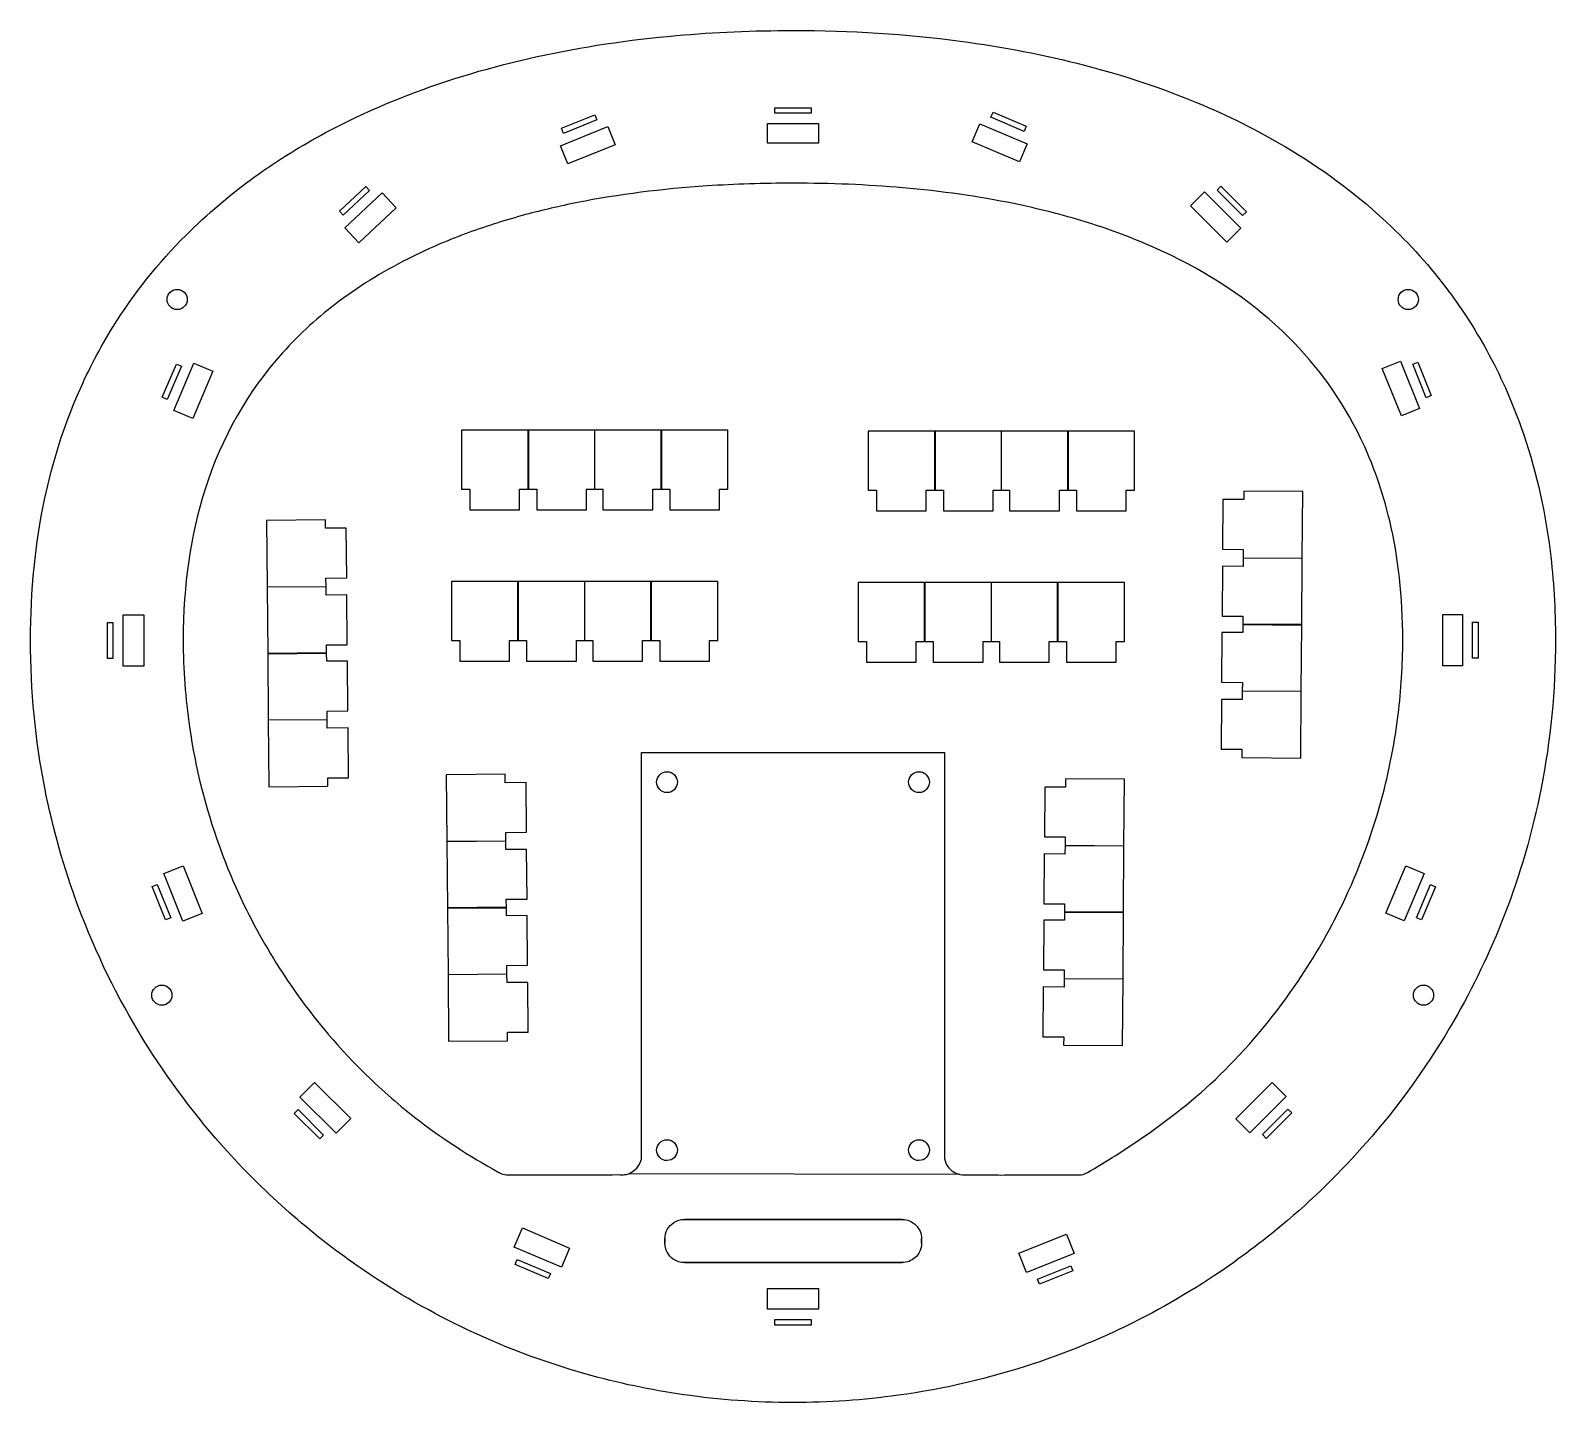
# Model space of a CAD drawing. Extents: x 0 to 567, y 0 to 510.
import ezdxf

# ---------------------------------------------------------------- set-up
doc = ezdxf.new("R2010")
doc.units = 0
doc.layers.add('Capa_1', color=7, linetype='CONTINUOUS')

msp = doc.modelspace()

# ---------------------------------------------------------------- linework, layer by layer
at = {"layer": 'Capa_1', "color": 7}
for points in [[(197.537395, 473.533492), (209.93681, 478.543181), (210.699002, 476.65669), (198.299587, 471.647001), (197.537395, 473.533492)], [(276.777972, 481.155506), (290.151172, 481.155506), (290.151172, 479.120861), (276.777972, 479.120861), (276.777972, 481.155506)], [(357.728536, 479.483988), (370.038631, 474.258662), (369.243632, 472.385761), (356.933537, 477.611087), (357.728536, 479.483988)], [(197.092487, 467.0677), (214.748367, 474.201138), (217.48752, 467.421496), (199.83164, 460.288057), (197.092487, 467.0677)], [(273.943332, 475.327193), (292.985812, 475.327193), (292.985812, 468.015113), (273.943332, 468.015113), (273.943332, 475.327193)], [(352.841933, 475.22658), (370.370628, 467.78609), (367.513571, 461.055285), (349.984876, 468.495775), (352.841933, 475.22658)], [(283.464068, 453.142997), (283.464068, 453.142997)], [(115.124157, 442.736209), (124.867618, 451.89631), (126.261269, 450.413904), (116.517808, 441.253803), (115.124157, 442.736209)], [(117.048644, 436.550756), (130.922635, 449.594084), (136.199519, 443.981142), (122.325528, 430.937814), (117.048644, 436.550756)], [(436.209336, 449.891636), (449.674403, 436.426569), (444.503982, 431.256148), (431.038915, 444.721215), (436.209336, 449.891636)], [(442.334969, 452.008482), (451.791249, 442.552202), (450.352538, 441.11349), (440.896257, 450.569771), (442.334969, 452.008482)], [(51.092502, 409.974181), (51.092502, 409.974181)], [(508.111084, 409.974181), (508.111084, 409.974181)], [(49.316292, 373.676053), (54.541617, 385.986149), (56.414521, 385.191148), (51.189195, 372.881053), (49.316292, 373.676053)], [(53.570466, 368.790823), (61.010956, 386.319518), (68.102466, 383.30935), (60.661977, 365.780655), (53.570466, 368.790823)], [(508.951043, 387.106446), (516.084482, 369.450567), (509.304839, 366.711413), (502.171401, 384.367293), (508.951043, 387.106446)], [(515.416835, 386.661538), (520.426524, 374.262123), (518.540034, 373.499932), (513.530345, 385.899347), (515.416835, 386.661538)], [(160.396244, 361.377029), (160.396244, 339.498901), (163.514996, 339.498901), (163.514996, 331.794221), (181.989988, 331.794221), (181.989988, 339.498901), (185.10874, 339.498901), (185.10874, 361.377029), (160.396244, 361.377029), (160.396244, 361.377029)], [(185.224924, 361.377029), (185.224924, 339.498901), (188.343676, 339.498901), (188.343676, 331.794221), (206.818668, 331.794221), (206.818668, 339.498901), (209.93742, 339.498901), (209.93742, 361.377029), (185.224924, 361.377029), (185.224924, 361.377029)], [(209.789668, 361.377029), (209.789668, 339.498901), (212.90842, 339.498901), (212.90842, 331.794221), (231.383412, 331.794221), (231.383412, 339.498901), (234.502164, 339.498901), (234.502164, 361.377029), (209.789668, 361.377029), (209.789668, 361.377029)], [(234.618348, 361.377029), (234.618348, 339.498901), (237.7371, 339.498901), (237.7371, 331.794221), (256.212092, 331.794221), (256.212092, 339.498901), (259.330844, 339.498901), (259.330844, 361.377029), (234.618348, 361.377029), (234.618348, 361.377029)], [(311.366636, 361.041373), (311.366636, 339.163245), (314.485388, 339.163245), (314.485388, 331.458565), (332.96038, 331.458565), (332.96038, 339.163245), (336.079132, 339.163245), (336.079132, 361.041373), (311.366636, 361.041373), (311.366636, 361.041373)], [(336.195316, 361.041373), (336.195316, 339.163245), (339.314068, 339.163245), (339.314068, 331.458565), (357.78906, 331.458565), (357.78906, 339.163245), (360.907812, 339.163245), (360.907812, 361.041373), (336.195316, 361.041373), (336.195316, 361.041373)], [(360.76006, 361.041373), (360.76006, 339.163245), (363.878812, 339.163245), (363.878812, 331.458565), (382.353804, 331.458565), (382.353804, 339.163245), (385.472556, 339.163245), (385.472556, 361.041373), (360.76006, 361.041373), (360.76006, 361.041373)], [(385.58874, 361.041373), (385.58874, 339.163245), (388.707492, 339.163245), (388.707492, 331.458565), (407.182484, 331.458565), (407.182484, 339.163245), (410.301236, 339.163245), (410.301236, 361.041373), (385.58874, 361.041373), (385.58874, 361.041373)], [(472.673556, 338.611189), (450.795988, 338.767853), (450.773668, 335.649181), (443.06918, 335.704381), (442.936892, 317.229853), (450.641372, 317.174653), (450.619052, 314.055981), (472.49662, 313.899317), (472.67358, 338.611189), (472.673556, 338.611189)], [(88.244508, 303.233205), (110.121836, 303.420645), (110.095116, 306.539277), (117.799516, 306.605277), (117.641236, 325.079589), (109.936836, 325.013589), (109.910116, 328.132221), (88.032796, 327.944789), (88.244508, 303.233197), (88.244508, 303.233205)], [(472.495764, 313.783133), (450.618196, 313.939797), (450.595876, 310.821125), (442.891396, 310.876325), (442.7591, 292.401805), (450.46358, 292.346605), (450.44126, 289.227933), (472.31882, 289.071277), (472.49578, 313.783133), (472.495764, 313.783133)], [(88.45722, 278.405437), (110.334548, 278.592869), (110.307828, 281.711509), (118.01222, 281.777509), (117.853948, 300.251821), (110.149548, 300.185821), (110.122828, 303.304461), (88.245508, 303.117029), (88.45722, 278.405437), (88.45722, 278.405437)], [(156.627916, 305.209709), (156.627916, 283.331581), (159.746668, 283.331581), (159.746668, 275.626901), (178.22166, 275.626901), (178.22166, 283.331581), (181.340412, 283.331581), (181.340412, 305.209709), (156.627916, 305.209709), (156.627916, 305.209709)], [(181.456596, 305.209709), (181.456596, 283.331581), (184.575348, 283.331581), (184.575348, 275.626901), (203.05034, 275.626901), (203.05034, 283.331581), (206.169092, 283.331581), (206.169092, 305.209709), (181.456596, 305.209709), (181.456596, 305.209709)], [(206.02134, 305.209709), (206.02134, 283.331581), (209.140092, 283.331581), (209.140092, 275.626901), (227.615084, 275.626901), (227.615084, 283.331581), (230.733836, 283.331581), (230.733836, 305.209709), (206.02134, 305.209709), (206.02134, 305.209709)], [(230.85002, 305.209709), (230.85002, 283.331581), (233.968772, 283.331581), (233.968772, 275.626901), (252.443764, 275.626901), (252.443764, 283.331581), (255.562516, 283.331581), (255.562516, 305.209709), (230.85002, 305.209709), (230.85002, 305.209709)], [(307.598308, 304.874053), (307.598308, 282.995925), (310.71706, 282.995925), (310.71706, 275.291245), (329.192052, 275.291245), (329.192052, 282.995925), (332.310804, 282.995925), (332.310804, 304.874053), (307.598308, 304.874053), (307.598308, 304.874053)], [(332.426988, 304.874053), (332.426988, 282.995925), (335.54574, 282.995925), (335.54574, 275.291245), (354.020732, 275.291245), (354.020732, 282.995925), (357.139484, 282.995925), (357.139484, 304.874053), (332.426988, 304.874053), (332.426988, 304.874053)], [(356.991732, 304.874053), (356.991732, 282.995925), (360.110484, 282.995925), (360.110484, 275.291245), (378.585476, 275.291245), (378.585476, 282.995925), (381.704228, 282.995925), (381.704228, 304.874053), (356.991732, 304.874053), (356.991732, 304.874053)], [(381.820412, 304.874053), (381.820412, 282.995925), (384.939164, 282.995925), (384.939164, 275.291245), (403.414156, 275.291245), (403.414156, 282.995925), (406.532908, 282.995925), (406.532908, 304.874053), (381.820412, 304.874053), (381.820412, 304.874053)], [(28.945148, 276.672805), (28.945148, 290.046005), (30.979796, 290.046005), (30.979796, 276.672805), (28.945148, 276.672805)], [(34.769948, 273.838165), (34.769948, 292.880645), (42.473884, 292.880645), (42.473884, 273.838165), (34.769948, 273.838165)], [(472.319868, 289.219021), (450.4423, 289.375685), (450.41998, 286.257013), (442.7155, 286.312213), (442.583204, 267.837701), (450.287692, 267.782501), (450.265372, 264.663829), (472.14294, 264.507165), (472.3199, 289.219029), (472.319868, 289.219021)], [(531.955281, 292.985789), (531.955281, 273.943309), (524.643201, 273.943309), (524.643201, 292.985789), (531.955281, 292.985789)], [(537.783594, 290.151149), (537.783594, 276.777949), (535.748948, 276.777949), (535.748948, 290.151149), (537.783594, 290.151149)], [(566.529148, 283.464549), (566.529148, 283.464549)], [(88.667668, 253.841597), (110.544996, 254.029029), (110.518276, 257.147669), (118.222676, 257.213669), (118.064396, 275.687981), (110.359996, 275.621981), (110.333276, 278.740621), (88.455956, 278.553189), (88.667668, 253.841597), (88.667668, 253.841597)], [(472.142076, 264.390981), (450.264508, 264.547645), (450.242188, 261.428973), (442.537708, 261.484173), (442.405412, 243.009653), (450.1099, 242.954453), (450.08758, 239.835781), (471.965148, 239.679117), (472.142108, 264.390981), (472.142076, 264.390981)], [(88.88038, 229.013829), (110.757708, 229.201261), (110.730988, 232.319901), (118.435388, 232.385901), (118.277108, 250.860213), (110.572708, 250.794213), (110.545988, 253.912853), (88.668668, 253.725421), (88.88038, 229.013829), (88.88038, 229.013829)], [(222.51206, 85.362037), (224.109484, 86.303069), (225.47778, 87.446301), (226.456828, 88.879765), (227.171876, 90.665125), (227.171876, 241.727701), (339.75782, 241.727701), (339.75782, 91.008013), (340.301924, 88.857509), (341.246548, 87.651013), (342.410668, 86.463421), (343.88134, 85.556125), (345.38338, 85.095421)], [(154.974052, 208.766085), (176.85138, 208.953525), (176.82466, 212.072157), (184.52906, 212.138157), (184.37078, 230.612469), (176.66638, 230.546469), (176.63966, 233.665101), (154.76234, 233.477669), (154.974052, 208.766077), (154.974052, 208.766085)], [(236.694652, 226.879541), (236.694652, 226.879541)], [(330.233564, 226.879541), (330.233564, 226.879541)], [(406.514652, 231.829637), (384.637084, 231.986301), (384.614764, 228.867629), (376.910276, 228.922829), (376.777988, 210.448309), (384.482468, 210.393109), (384.460148, 207.274437), (406.337716, 207.117773), (406.514676, 231.829637), (406.514652, 231.829637)], [(155.186764, 183.938317), (177.064092, 184.125749), (177.037372, 187.244389), (184.741764, 187.310389), (184.583492, 205.784701), (176.879092, 205.718701), (176.852372, 208.837341), (154.975052, 208.649909), (155.186764, 183.938317), (155.186764, 183.938317)], [(406.33686, 207.001589), (384.459292, 207.158253), (384.436972, 204.039581), (376.732492, 204.094781), (376.600196, 185.620261), (384.304676, 185.565061), (384.282356, 182.446389), (406.159916, 182.289733), (406.336876, 207.001589), (406.33686, 207.001589)], [(57.011762, 179.116866), (49.878324, 196.772746), (57.021289, 199.658691), (64.154727, 182.002812), (57.011762, 179.116866)], [(517.755096, 196.81342), (510.314606, 179.284725), (503.583801, 182.141782), (511.024291, 199.670477), (517.755096, 196.81342)], [(50.549227, 179.56309), (45.539538, 191.962505), (47.426031, 192.724698), (52.43572, 180.325283), (50.549227, 179.56309)], [(522.012504, 191.926817), (516.787178, 179.616721), (514.914277, 180.411721), (520.139603, 192.721816), (522.012504, 191.926817)], [(155.397212, 159.374477), (177.27454, 159.561909), (177.24782, 162.680549), (184.95222, 162.746549), (184.79394, 181.220861), (177.08954, 181.154861), (177.06282, 184.273501), (155.1855, 184.086069), (155.397212, 159.374477), (155.397212, 159.374477)], [(406.160964, 182.437477), (384.283396, 182.594141), (384.261076, 179.475469), (376.556596, 179.530669), (376.4243, 161.056157), (384.128788, 161.000957), (384.106468, 157.882285), (405.984036, 157.725621), (406.160996, 182.437485), (406.160964, 182.437477)], [(155.609924, 134.546709), (177.487252, 134.734141), (177.460532, 137.852781), (185.164932, 137.918781), (185.006652, 156.393093), (177.302252, 156.327093), (177.275532, 159.445733), (155.398212, 159.258301), (155.609924, 134.546709), (155.609924, 134.546709)], [(405.983172, 157.609437), (384.105604, 157.766101), (384.083284, 154.647429), (376.378804, 154.702629), (376.246508, 136.228109), (383.950996, 136.172909), (383.928676, 133.054237), (405.806244, 132.897573), (405.983204, 157.609437), (405.983172, 157.609437)], [(45.422746, 151.644669), (45.422746, 151.644669)], [(513.78094, 151.644669), (513.78094, 151.644669)], [(113.896889, 100.357594), (100.431823, 113.822661), (105.879328, 119.270167), (119.344395, 105.8051), (113.896889, 100.357594)], [(466.496774, 114.035384), (453.031707, 100.570318), (447.861286, 105.740739), (461.326352, 119.205806), (466.496774, 114.035384)], [(107.773741, 98.243232), (98.31746, 107.699512), (99.756174, 109.138226), (109.212454, 99.681945), (107.773741, 98.243232)], [(468.61362, 107.909752), (459.15734, 98.453471), (457.718628, 99.892183), (467.174908, 109.348463), (468.61362, 107.909752)], [(236.694652, 90.245301), (236.694652, 90.245301)], [(330.233564, 90.245301), (330.233564, 90.245301)], [(243.158588, 68.386813), (323.935284, 68.386813)], [(243.158588, 68.386813), (243.158588, 68.386813)], [(197.517119, 50.675582), (179.988424, 58.116071), (182.998592, 65.207582), (200.527287, 57.767092), (197.517119, 50.675582)], [(387.845084, 55.781003), (370.189204, 48.647564), (367.303259, 55.790529), (384.959139, 62.923968), (387.845084, 55.781003)], [(235.909396, 59.584221), (235.909396, 61.137621)], [(331.184476, 61.137621), (331.184476, 59.584221)], [(192.631889, 46.421407), (180.321793, 51.646733), (181.116794, 53.519636), (193.426889, 48.29431), (192.631889, 46.421407)], [(323.935284, 52.335029), (243.158588, 52.335029)], [(387.39886, 49.318468), (374.999445, 44.308779), (374.237252, 46.195271), (386.636667, 51.20496), (387.39886, 49.318468)], [(292.985812, 35.003197), (273.943332, 35.003197), (273.943332, 42.707133), (292.985812, 42.707133), (292.985812, 35.003197)], [(290.151172, 29.178397), (276.777972, 29.178397), (276.777972, 31.213045), (290.151172, 31.213045), (290.151172, 29.178397)]]:
    msp.add_lwpolyline(points, close=True, dxfattribs=at)
for points in [[(240.266732, 507.967813), (254.351052, 509.217701), (268.77718, 509.835909), (283.464572, 509.835909)], [(283.464572, 509.835909), (304.785548, 509.835909), (325.555956, 508.533173), (345.529404, 505.886461)], [(188.537956, 500.146525), (205.122836, 503.786109), (222.42038, 506.384069), (240.266732, 507.967813)], [(345.529404, 505.886461), (361.445044, 503.777453), (376.854652, 500.815085), (391.633548, 496.978501)], [(140.420692, 485.819709), (155.611716, 491.687077), (171.707884, 496.453125), (188.537956, 500.146525)], [(391.633548, 496.978501), (406.154964, 493.208757), (420.06746, 488.594989), (433.25278, 483.117413)], [(108.03794, 470.855741), (118.282284, 476.463245), (129.100156, 481.447277), (140.420692, 485.819709)], [(433.25278, 483.117413), (444.870404, 478.291101), (455.923484, 472.794165), (466.331132, 466.613085)], [(83.616724, 455.497933), (91.32974, 461.056501), (99.4839, 466.173469), (108.03794, 470.855741)], [(466.331132, 466.613085), (479.39466, 458.854677), (491.441308, 450.018389), (502.3111, 440.077453)], [(58.142131, 433.883573), (65.969493, 441.715149), (74.483852, 448.916117), (83.616724, 455.497933)], [(283.464068, 453.142997), (272.63234, 453.142989), (261.978292, 452.807773), (251.552452, 452.114141)], [(324.210772, 451.435221), (310.992948, 452.590149), (297.375044, 453.143013), (283.464068, 453.142997)], [(251.552452, 452.114141), (234.854436, 451.003221), (218.741796, 448.972909), (203.422052, 445.927781)], [(365.443748, 445.536445), (352.25418, 448.244029), (338.465116, 450.189717), (324.210772, 451.435221)], [(203.422052, 445.927781), (196.871372, 444.625701), (190.465668, 443.138069), (184.221164, 441.457429)], [(391.920316, 438.800293), (383.411532, 441.424173), (374.571188, 443.662741), (365.443748, 445.536445)], [(184.221164, 441.457429), (176.96798, 439.505317), (169.932292, 437.292813), (163.1395, 434.808229)], [(423.96678, 426.257429), (413.939092, 431.150125), (403.222188, 435.315109), (391.920316, 438.800293)], [(502.3111, 440.077453), (510.901156, 432.221437), (518.756228, 423.675541), (525.797372, 414.426557)], [(31.003284, 399.723413), (38.760104, 412.216021), (47.858168, 423.594077), (58.142131, 433.883573)], [(163.1395, 434.808229), (155.836548, 432.137037), (148.814356, 429.151357), (142.104532, 425.836669)], [(142.104532, 425.836669), (132.446916, 421.065749), (123.436412, 415.613237), (115.167236, 409.435805)], [(467.33738, 396.047685), (455.047644, 408.222245), (440.436836, 418.221389), (423.96678, 426.257429)], [(52.191429, 412.627223), (52.89506, 413.330854), (53.849388, 413.726149), (54.844472, 413.726149)], [(54.844472, 413.726149), (56.916626, 413.726147), (58.596437, 412.046334), (58.596438, 409.974181)], [(508.111084, 409.974181), (508.111084, 412.046335), (509.790897, 413.726148), (511.863052, 413.726149)], [(511.863052, 413.726149), (513.935207, 413.726148), (515.61502, 412.046335), (515.61502, 409.974181)], [(525.797372, 414.426557), (531.393252, 407.076021), (536.475044, 399.281389), (541.003108, 391.036053)], [(51.092502, 409.974181), (51.092502, 410.969265), (51.487798, 411.923593), (52.191429, 412.627223)], [(52.191429, 407.321138), (51.487798, 408.024768), (51.092502, 408.979096), (51.092502, 409.974181)], [(58.596438, 409.974181), (58.596437, 407.902027), (56.916626, 406.222214), (54.844472, 406.222213)], [(115.167236, 409.435805), (107.413556, 403.643469), (100.311652, 397.213781), (93.939204, 390.111045)], [(511.863052, 406.222213), (509.790897, 406.222213), (508.111084, 407.902026), (508.111084, 409.974181)], [(515.61502, 409.974181), (515.61502, 407.902026), (513.935207, 406.222213), (511.863052, 406.222213)], [(54.844472, 406.222213), (53.849388, 406.222212), (52.89506, 406.617507), (52.191429, 407.321138)], [(18.226886, 375.350893), (21.952053, 383.902421), (26.222972, 392.024565), (31.003284, 399.723413)], [(494.171676, 358.509213), (487.253892, 372.820221), (478.202748, 385.284141), (467.33738, 396.047685)], [(541.003108, 391.036053), (545.950268, 382.027565), (550.236468, 372.481069), (553.810012, 362.387909)], [(93.939204, 390.111045), (81.195804, 375.907221), (71.369532, 359.011813), (65.081551, 339.139253)], [(5.629005, 335.677733), (8.621827, 349.806373), (12.857417, 363.024685), (18.226886, 375.350893)], [(553.810012, 362.387909), (558.844124, 348.169493), (562.46398, 332.866237), (564.525084, 316.453973)], [(504.970572, 327.796629), (502.356548, 338.862845), (498.726548, 349.086413), (494.171676, 358.509213)], [(0.4, 283.464549), (0.4, 302.083861), (2.197702, 319.479101), (5.629005, 335.677733)], [(65.081551, 339.139253), (59.872971, 322.678045), (57.092171, 304.174069), (57.092192, 283.465053)], [(509.83594, 283.465053), (509.835956, 299.546613), (508.15906, 314.298477), (504.970572, 327.796629)], [(564.525084, 316.453973), (565.84838, 305.916773), (566.529148, 294.922429), (566.529148, 283.464549)], [(5.697146, 228.681685), (2.221506, 246.405621), (0.4, 264.722365), (0.4, 283.464549)], [(57.092192, 283.465053), (57.106288, 272.544605), (57.901753, 261.771493), (59.43148, 251.206365)], [(508.134884, 255.860069), (509.251716, 264.929477), (509.828492, 274.143709), (509.83594, 283.465053)], [(566.529148, 283.464549), (566.529148, 264.682365), (564.69986, 246.327437), (561.209724, 228.568205)], [(502.539196, 226.550165), (505.030052, 236.112101), (506.90822, 245.898725), (508.134884, 255.860069)], [(59.43148, 251.206365), (61.63997, 235.953325), (65.378893, 221.133781), (70.5065, 206.930221)], [(232.847025, 230.735853), (232.847025, 231.758617), (233.2524, 232.739492), (233.973972, 233.462692)], [(233.973972, 233.462692), (234.695543, 234.185892), (235.674202, 234.592176), (236.694652, 234.592165)], [(236.694652, 234.592165), (238.819601, 234.592145), (240.542202, 232.865621), (240.542202, 230.735853)], [(326.385937, 230.735853), (326.385937, 231.758617), (326.791312, 232.739492), (327.512884, 233.462692)], [(327.512884, 233.462692), (328.234455, 234.185892), (329.213114, 234.592176), (330.233564, 234.592165)], [(330.233564, 234.592165), (332.358513, 234.592145), (334.081114, 232.865621), (334.081114, 230.735853)], [(18.144383, 184.599805), (12.85455, 198.790045), (8.670541, 213.518933), (5.697146, 228.681685)], [(233.973972, 228.009014), (233.2524, 228.732214), (232.847025, 229.713088), (232.847025, 230.735853)], [(236.694652, 226.879541), (235.674202, 226.87953), (234.695543, 227.285814), (233.973972, 228.009014)], [(240.542202, 230.735853), (240.542202, 228.606084), (238.819601, 226.87956), (236.694652, 226.879541)], [(327.512884, 228.009014), (326.791312, 228.732214), (326.385937, 229.713088), (326.385937, 230.735853)], [(330.233564, 226.879541), (329.213114, 226.87953), (328.234455, 227.285814), (327.512884, 228.009014)], [(334.081114, 230.735853), (334.081114, 228.606084), (332.358513, 226.87956), (330.233564, 226.879541)], [(487.280548, 185.113773), (493.663916, 198.304709), (498.794092, 212.173461), (502.539196, 226.550165)], [(561.209724, 228.568205), (558.003156, 212.251893), (553.394668, 196.438413), (547.514892, 181.258397)], [(70.5065, 206.930221), (73.213692, 199.431277), (76.307964, 192.104029), (79.768468, 184.975349)], [(42.269498, 135.231573), (32.707029, 150.757893), (24.601782, 167.277517), (18.144383, 184.599805)], [(79.768468, 184.975349), (84.529268, 175.168029), (89.983228, 165.736525), (96.076036, 156.750765)], [(471.033132, 156.907149), (477.104524, 165.888837), (482.538356, 175.314261), (487.280548, 185.113773)], [(547.514892, 181.258397), (542.249748, 167.665213), (535.965212, 154.579981), (528.755076, 142.096485)], [(45.422746, 151.644669), (45.422747, 152.639753), (45.818042, 153.594081), (46.521673, 154.297711)], [(46.521673, 154.297711), (47.225304, 155.001342), (48.179633, 155.396637), (49.174717, 155.396637)], [(49.174717, 155.396637), (51.24687, 155.396635), (52.926682, 153.716822), (52.926682, 151.644669)], [(96.076036, 156.750765), (104.254876, 144.688477), (113.5849, 133.429413), (123.934716, 123.142733)], [(443.650372, 123.687237), (453.814524, 133.872461), (462.984108, 144.999861), (471.033132, 156.907149)], [(513.78094, 151.644669), (513.78094, 153.716823), (515.460753, 155.396636), (517.532908, 155.396637)], [(517.532908, 155.396637), (519.605063, 155.396636), (521.284876, 153.716823), (521.284876, 151.644669)], [(46.521673, 148.991626), (45.818042, 149.695256), (45.422747, 150.649584), (45.422746, 151.644669)], [(49.174717, 147.892701), (48.179633, 147.8927), (47.225304, 148.287995), (46.521673, 148.991626)], [(52.926682, 151.644669), (52.926682, 149.572515), (51.24687, 147.892702), (49.174717, 147.892701)], [(517.532908, 147.892701), (515.460753, 147.892701), (513.78094, 149.572514), (513.78094, 151.644669)], [(521.284876, 151.644669), (521.284876, 149.572514), (519.605063, 147.892701), (517.532908, 147.892701)], [(528.755076, 142.096485), (519.975284, 126.895325), (509.823012, 112.586429), (498.467636, 99.339165)], [(73.382636, 93.747869), (61.80021, 106.565581), (51.374314, 120.448325), (42.269498, 135.231573)], [(123.934716, 123.142733), (129.94546, 117.168653), (136.30198, 111.584701), (142.977068, 106.373541)], [(413.642812, 99.052685), (424.447196, 106.541197), (434.779348, 114.797829), (443.650372, 123.687237)], [(142.977068, 106.373541), (152.745532, 98.747421), (163.196236, 91.919669), (174.243852, 85.835981)], [(232.847025, 94.101621), (232.847023, 95.124387), (233.252398, 96.105263), (233.973969, 96.828465)], [(233.973969, 96.828465), (234.69554, 97.551666), (235.6742, 97.957952), (236.694652, 97.957941)], [(236.694652, 97.957941), (238.819604, 97.957921), (240.542206, 96.231392), (240.542202, 94.101621)], [(326.385937, 94.101621), (326.385935, 95.124387), (326.79131, 96.105263), (327.512881, 96.828465)], [(327.512881, 96.828465), (328.234452, 97.551666), (329.213112, 97.957952), (330.233564, 97.957941)], [(330.233564, 97.957941), (332.358516, 97.957921), (334.081118, 96.231392), (334.081114, 94.101621)], [(392.780444, 85.773197), (399.756404, 89.868117), (406.794468, 94.306101), (413.642812, 99.052685)], [(498.467636, 99.339165), (488.821844, 88.086309), (478.307932, 77.599493), (467.029708, 67.982509)], [(122.005724, 50.933205), (104.200228, 63.319741), (87.884868, 77.698957), (73.382636, 93.747869)], [(233.973969, 91.374777), (233.252398, 92.097978), (232.847023, 93.078855), (232.847025, 94.101621)], [(236.694652, 90.245301), (235.6742, 90.24529), (234.69554, 90.651575), (233.973969, 91.374777)], [(240.542202, 94.101621), (240.542206, 91.971849), (238.819604, 90.24532), (236.694652, 90.245301)], [(327.512881, 91.374777), (326.79131, 92.097978), (326.385935, 93.078855), (326.385937, 94.101621)], [(330.233564, 90.245301), (329.213112, 90.24529), (328.234452, 90.651575), (327.512881, 91.374777)], [(334.081114, 94.101621), (334.081118, 91.971849), (332.358516, 90.24532), (330.233564, 90.245301)], [(174.243852, 85.835981), (176.18118, 84.769133), (178.070972, 84.931221), (179.541004, 84.938381)], [(179.541004, 84.938381), (180.6331, 84.943981), (184.268612, 84.970781), (202.5189, 84.911501)], [(202.5189, 84.911501), (207.934508, 84.965741), (212.2521, 84.964301), (218.820372, 85.003213)], [(218.820372, 85.003213), (219.547756, 85.007213), (220.219236, 84.945213), (220.932396, 85.008013)], [(220.932396, 85.008013), (221.434724, 85.052173), (221.769212, 85.086893), (222.51206, 85.362037)], [(345.38338, 85.095421), (346.681012, 84.878597), (347.975028, 85.002749), (348.86674, 84.982037)], [(348.86674, 84.982037), (350.68226, 84.939877), (352.373252, 84.958997), (353.708788, 84.967077)], [(353.708788, 84.967077), (356.443356, 84.983557), (358.040908, 84.906117), (360.654052, 84.866605)], [(360.654052, 84.866605), (366.667196, 84.989173), (385.73254, 84.922205), (385.73254, 84.922205)], [(385.73254, 84.922205), (385.875468, 84.924605), (386.5497, 84.942045), (386.692348, 84.952125)], [(386.692348, 84.952125), (388.883444, 85.106701), (390.580292, 84.481701), (392.780444, 85.773197)], [(239.181852, 67.206421), (240.322228, 67.953245), (241.687916, 68.386813), (243.158588, 68.386813)], [(323.935284, 68.386813), (325.943964, 68.386813), (327.756788, 67.578005), (329.067172, 66.266957)], [(467.029708, 67.982509), (459.132876, 61.248845), (450.86134, 54.941629), (442.250724, 49.096493)], [(235.909396, 61.137621), (235.909396, 63.682997), (237.208156, 65.913869), (239.181852, 67.206421)], [(329.067172, 66.266957), (330.376716, 64.956765), (331.184476, 63.144997), (331.184476, 61.137621)], [(238.994188, 53.642565), (237.126244, 54.951293), (235.909396, 57.120429), (235.909396, 59.584221)], [(331.184476, 59.584221), (331.184476, 57.414021), (330.240356, 55.472437), (328.738764, 54.146117)], [(243.158588, 52.335029), (241.606332, 52.335029), (240.171036, 52.818037), (238.994188, 53.642565)], [(328.738764, 54.146117), (327.461596, 53.018029), (325.78114, 52.335029), (323.935284, 52.335029)], [(160.360972, 28.498309), (146.952612, 34.984101), (134.133508, 42.496413), (122.005724, 50.933205)], [(442.250724, 49.096493), (430.257764, 40.955325), (417.607028, 33.710557), (404.394796, 27.458461)], [(206.6955, 10.933813), (190.626204, 15.451181), (175.135844, 21.351533), (160.360972, 28.498309)], [(404.394796, 27.458461), (394.133052, 22.602557), (383.532588, 18.345469), (372.638516, 14.732325)], [(372.638516, 14.732325), (356.506876, 9.382069), (339.731452, 5.443757), (322.4587, 3.063853)], [(242.895804, 3.285325), (230.554052, 5.056573), (218.46938, 7.623973), (206.6955, 10.933813)], [(283.464572, 0.399973), (269.689692, 0.399973), (256.14462, 1.383909), (242.895804, 3.285325)], [(322.4587, 3.063853), (309.711876, 1.307557), (296.694212, 0.399973), (283.464572, 0.399973)]]:
    msp.add_open_spline(points, degree=3, dxfattribs=at)

doc.saveas('drawing.dxf')
